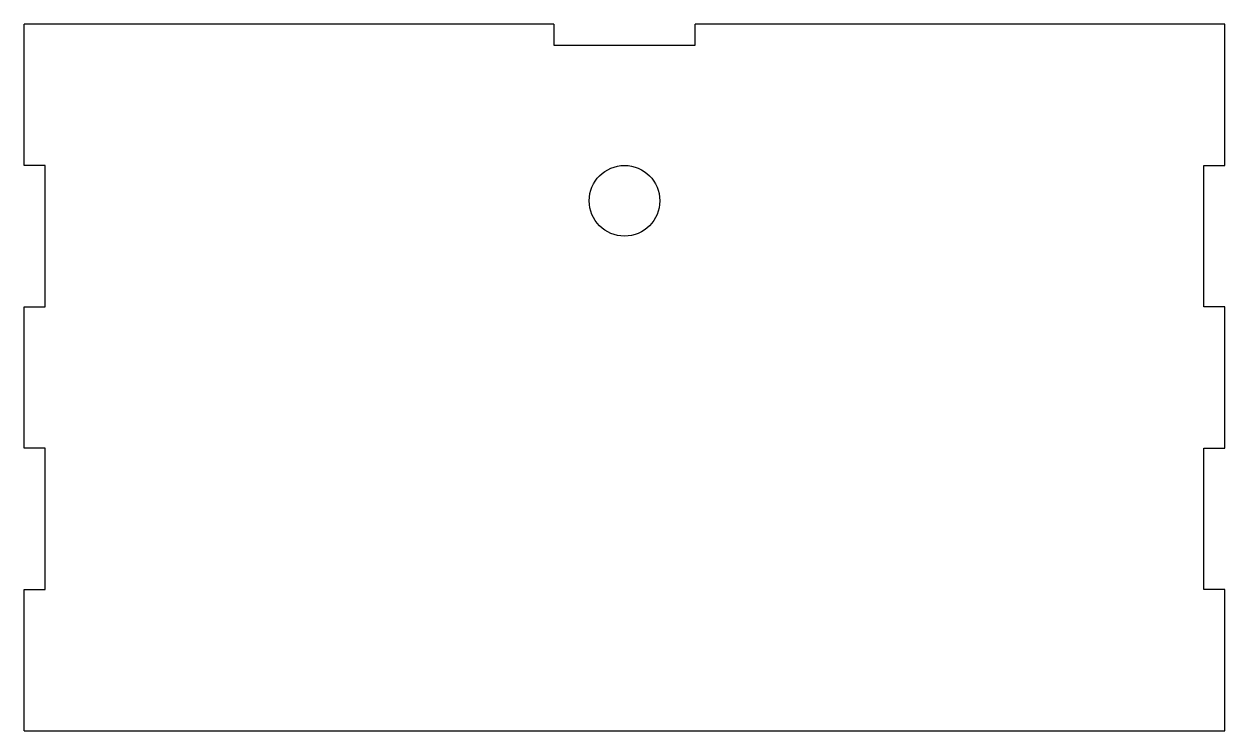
# Model space of a CAD drawing. Extents: x 227 to 397, y 280 to 380.
import ezdxf

# ---------------------------------------------------------------- set-up
doc = ezdxf.new("R2010")
doc.units = 0
doc.layers.add('PREDEFINITO', color=7, linetype='CONTINUOUS')

msp = doc.modelspace()

# ---------------------------------------------------------------- linework, layer by layer
at = {"layer": 'PREDEFINITO'}
for p, q in [((302.17, 379.53), (227.17, 379.53)), ((397.17, 379.53), (322.17, 379.53)), ((227.17, 279.53), (397.17, 279.53))]:
    msp.add_line(p, q, dxfattribs=at)
for points in [[(227.17, 279.53), (227.17, 299.53), (230.17, 299.53), (230.17, 319.53), (227.17, 319.53), (227.17, 339.53), (230.17, 339.53), (230.17, 359.53), (227.17, 359.53), (227.17, 379.53)], [(302.17, 379.53), (302.17, 376.53), (322.17, 376.53), (322.17, 379.53)], [(397.17, 279.53), (397.17, 299.53), (394.17, 299.53), (394.17, 319.53), (397.17, 319.53), (397.17, 339.53), (394.17, 339.53), (394.17, 359.53), (397.17, 359.53), (397.17, 379.53)]]:
    msp.add_lwpolyline(points, dxfattribs=at)
msp.add_circle((312.17, 354.53), 5, dxfattribs=at)

doc.saveas('drawing.dxf')
